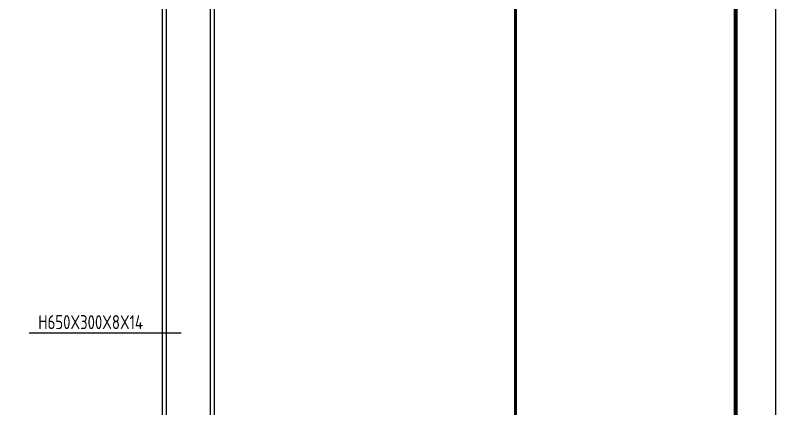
# Model space of a CAD drawing. Extents: x 9752569 to 9923256, y 1590558 to 2510207.
# Drawn here: x 9876907 to 9895906, y 1751895 to 1761725 of the extents above; entities that cross this region are included whole.
import ezdxf

# ---------------------------------------------------------------- set-up
doc = ezdxf.new("R2010")
doc.units = 0
doc.header["$LTSCALE"] = 1000
doc.header["$MEASUREMENT"] = 0
doc.layers.get('0').update_dxf_attribs({"linetype": 'CONTINUOUS'})
for name, color, linetype in [('PP-PM-TK', 7, 'CONTINUOUS'), ('PUB_TITLE', 4, 'CONTINUOUS'), ('柱子', 142, 'CONTINUOUS'), ('标注文字', 3, 'CONTINUOUS')]:
    doc.layers.add(name, color=color, linetype=linetype)
doc.styles.add('TSSD_REIN', font='atssdeng.shx', dxfattribs={"width": 0.7, "bigfont": 'atssdchn.shx'})

# ---------------------------------------------------------------- blocks, each defined once
blk = doc.blocks.new('A1-TK')
at = {"layer": 'PP-PM-TK', "color": 4, "const_width": 70}
blk.add_lwpolyline([(9146250, 1854616), (9151750, 1854616), (9151750, 1797216), (9146250, 1797216)], close=True, dxfattribs=at)

msp = doc.modelspace()

# ---------------------------------------------------------------- linework, layer by layer
at = {"layer": 'PUB_TITLE'}
msp.add_lwpolyline([(9811805.5, 1721982.8), (9895905.5, 1721982.8), (9895905.5, 1781382.8), (9811805.5, 1781382.8)], close=True, dxfattribs=at)
at = {"layer": 'PUB_TITLE', "const_width": 100}
msp.add_lwpolyline([(9814305.5, 1722982.8), (9894905.5, 1722982.8), (9894905.5, 1780382.8), (9814305.5, 1780382.8)], close=True, dxfattribs=at)
at = {"layer": '柱子'}
for points in [[(9880585.6, 1746181.8), (9880585.6, 1764681.8)], [(9880685.6, 1746181.8), (9880685.6, 1764681.8)], [(9881785.6, 1746181.8), (9881785.6, 1764681.8)], [(9881885.6, 1746181.8), (9881885.6, 1764681.8)]]:
    msp.add_lwpolyline(points, dxfattribs=at)
at = {"layer": '标注文字'}
msp.add_line((9881051.9, 1753785.3, 200), (9877258.6, 1753785.3, 200), dxfattribs=at)

# ---------------------------------------------------------------- block references
msp.add_blockref('A1-TK', (743155.1, -74233))

# ---------------------------------------------------------------- texts
at = {"layer": '标注文字', "linetype": 'ByBlock', "style": 'TSSD_REIN', "width": 0.8}
msp.add_text('H650X300X8X14', height=350, dxfattribs=at).set_placement((9877484.6, 1753884.1, 702))

doc.saveas('drawing.dxf')
